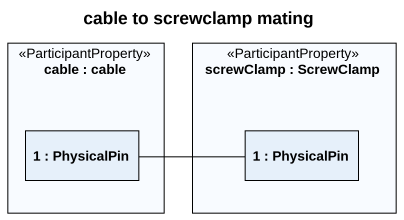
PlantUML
@startuml
title cable to screwclamp mating
rectangle "cable : cable" as cable <<ParticipantProperty>> {
  rectangle "1 : PhysicalPin" as p1
}
rectangle "screwClamp : ScrewClamp" as screwClamp <<ParticipantProperty>> {
  rectangle "1 : PhysicalPin" as p1_2
}
p1 -right- p1_2
@enduml
